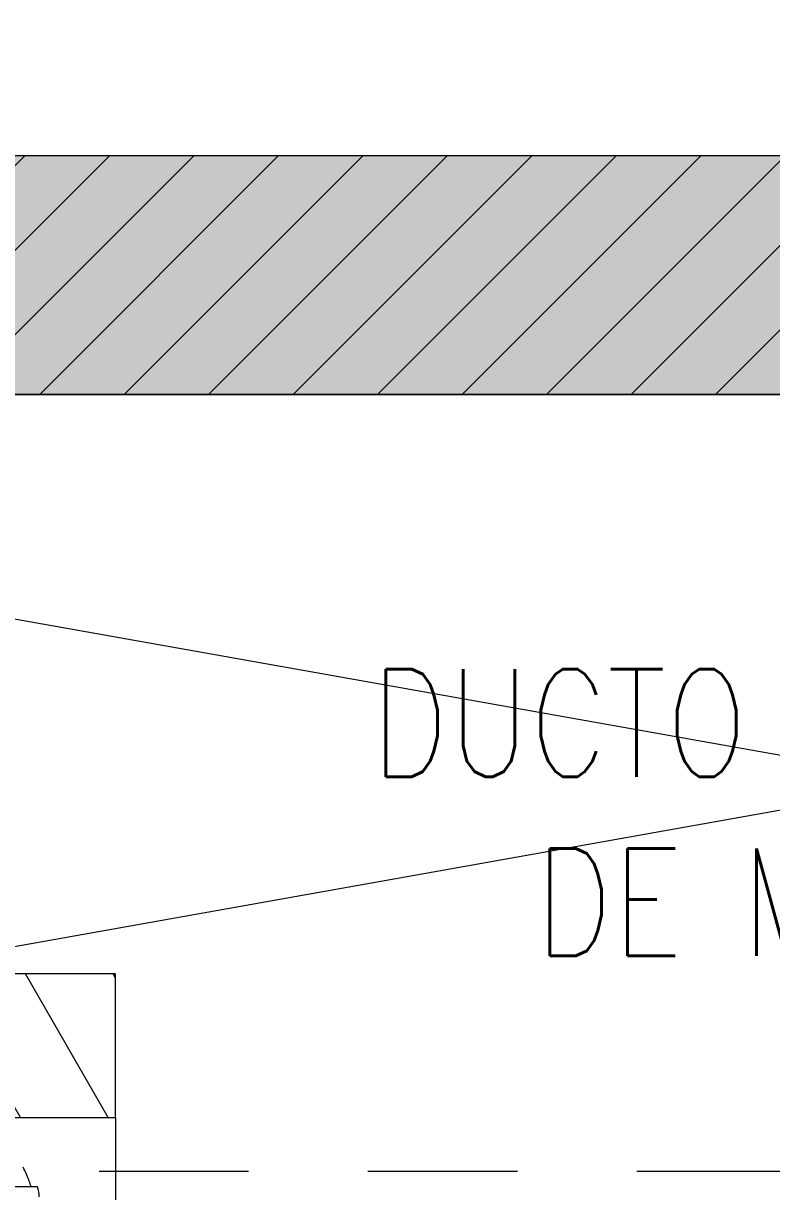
# Model space of a CAD drawing. Header units: millimetres. Extents: x 2085 to 2829, y 1347 to 1643.
# Drawn here: x 2138.228 to 2138.854, y 1459.32 to 1460.298 of the extents above; entities that cross this region are included whole.
import ezdxf

# ---------------------------------------------------------------- set-up
doc = ezdxf.new("R2010")
doc.units = ezdxf.units.MM
doc.linetypes.add('HIDDEN2', pattern=[0.1875, 0.125, -0.0625])
doc.layers.get('0').update_dxf_attribs({"color": 251, "lineweight": 9})
for name, color, linetype, lineweight in [('A-ESTRUCTURA-HATCH', 251, 'Continuous', 13), ('A-ESTRUCTURA-PLACAS', 251, 'Continuous', 13), ('A-ESTRUCTURA-VIGAS', 251, 'HIDDEN2', 13), ('A-MUROS', 251, 'Continuous', 9), ('A-TEXTO-INDICACIONES', 251, 'Continuous', 13), ('A_30_Extractores', 251, 'Continuous', 13), ('L3 Equipos y Ductos', 251, 'Continuous', 13), ('L4 Linea mediana', 251, 'Continuous', 13), ('MURO CF 120', 251, 'Continuous', 13)]:
    doc.layers.add(name, color=color, linetype=linetype, lineweight=lineweight)
doc.styles.add('ROMANS', font='romans.shx', dxfattribs={"width": 0.8})

# ---------------------------------------------------------------- blocks, each defined once
blk = doc.blocks.new('EST P2')
at = {"layer": 'A-ESTRUCTURA-HATCH'}
h = blk.add_hatch(color=256, dxfattribs=at)
h.dxf.hatch_style = 1
h.paths.add_polyline_path([(-19.42454421301954, 5.949952380731702), (-23.37435528813512, 5.950003188103437), (-23.37435531269875, 4.999874646775424), (-25.48999954410829, 4.999861490912735), (-25.48999954963801, 4.849997581914067), (-23.22435531657538, 4.8499975791201), (-23.22435529221548, 5.750001259148121), (-19.57455582960392, 5.749954310245812), (-19.57462552393554, 4.849997573532164), (-18.02999961125897, 4.849997571669519), (-18.03000054348377, 4.9999078810215), (-19.42461444219225, 4.999899208545685)])
h.paths.add_polyline_path([(-25.53999954409664, 4.999861179850996), (-32.39999948799959, 4.999818521551788), (-32.3999994880287, 4.849997592158616), (-25.53999954409664, 4.84999758284539)])
h.paths.add_polyline_path([(-32.44999948248733, 4.999818211421371), (-39.90999878715957, 4.999771821312606), (-39.90999879219453, 4.849997603334486), (-32.44999948801706, 4.849997592158616)])
h.paths.add_polyline_path([(-39.95999878717703, 4.999771510250866), (-44.73500013299054, 4.99974181689322), (-44.73500013299054, 4.849997609853745), (-39.95999878717703, 4.849997603334486)])
h.paths.add_polyline_path([(-44.78500031813746, 5.04999892693013), (-45.03499994921731, 5.049997372552752), (-45.03500012474251, 0.1499976441264153), (-47.2400001185888, 0.1499976376071572), (-47.24000011771568, -0.1500064684078097), (-44.78499937866582, -0.150002358481288)])
h.paths.add_polyline_path([(-46.98999938092311, -0.2000023573637009), (-47.24000011754106, -0.2000023582950234), (-47.24000010010786, -6.10000235773623), (-46.98999976037885, -6.100002356804907)])
h.paths.add_polyline_path([(-46.98999976360938, -6.150002356618643), (-47.24000009993324, -6.150002356618643), (-47.24000008427538, -11.40000240504742), (-46.99000008456642, -11.40000268258154)])
h.paths.add_polyline_path([(-39.95999879218289, -11.15001042559743), (-46.94000008516014, -11.1500026518479), (-46.94000008516014, -11.3000027379021), (-39.95999895894784, -11.3000104976818)])
h.paths.add_polyline_path([(-32.44999948801706, -11.15001878980547), (-39.90999879219453, -11.15001048147678), (-39.90999907013611, -11.30001055356115), (-32.449999654782, -11.30001884698868)])
h.paths.add_polyline_path([(-25.53999940329231, -11.15002648532391), (-32.39999978075502, -11.15001884568483), (-32.39999978075502, -11.30001890286803), (-25.53999940329231, -11.3000265294686)])
h.paths.add_polyline_path([(-18.02999961131718, -11.15003484953195), (-25.48999954963801, -11.15002654120326), (-25.48999969603028, -11.30002658534795), (-18.02999983073096, -11.30003487877548)])
h.paths.add_polyline_path([(-11.11999952653423, -11.15004254505038), (-17.97999961132882, -11.1500349054113), (-17.9799998307426, -11.30003493465483), (-11.11999967833981, -11.3000425612554)])
h.paths.add_polyline_path([(-3.609999100299319, -11.15005090925843), (-11.06999967287993, -11.15004260092974), (-11.06999967835145, -11.30004261620343), (-3.609999100299319, -11.30005090963095)])
h.paths.add_polyline_path([(3.600000203878153, -11.15003591496497), (-3.559999100310961, -11.15003591496497), (-3.559999100310961, -11.30006590392441), (3.600000203878153, -11.30006590392441)])
h.paths.add_polyline_path([(12.20000014224206, -11.15003591496497), (3.650000203866512, -11.15003591496497), (3.650000203866512, -11.30006590392441), (12.20000014224206, -11.30006590392441)])
h.paths.add_polyline_path([(18.02000008063624, -11.15003591496497), (12.25000014223042, -11.15003591496497), (12.25000013565295, -11.30006590392441), (18.02000008063624, -11.30006590392441)])
h.paths.add_polyline_path([(23.0200000719924, -11.15003591496497), (18.0700000806246, -11.15003591496497), (18.0700000806246, -11.30006590392441), (23.0200000719924, -11.30006590392441)])
h.paths.add_polyline_path([(30.23000007195515, -11.15003591496497), (23.07000007198076, -11.15003591496497), (23.07000007198076, -11.30006590392441), (30.23000007195515, -11.30006590392441)])
h.paths.add_polyline_path([(35.53000069750124, -11.15003591496497), (30.2800000719435, -11.15003591496497), (30.2800000719435, -11.30006590392441), (35.53000069750124, -11.30006590392441)])
h.paths.add_polyline_path([(43.04000428621657, -11.15007819328457), (35.5800006974896, -11.1500659417361), (35.5800006974896, -11.30000240541995), (43.04000428621657, -11.30001465696841)])
h.paths.add_polyline_path([(49.95000006299233, -11.15008954145014), (43.09000428620493, -11.15007827524096), (43.09000428620493, -11.3000147389248), (49.95000006299233, -11.30002600513399)])
h.paths.add_polyline_path([(57.46000006297254, -11.150101874955), (50.00000006298069, -11.15008962340653), (50.00000006298069, -11.30002608709037), (57.46000006297254, -11.30003833863884)])
h.paths.add_polyline_path([(64.37000006283051, -11.15011322218925), (57.5100000629609, -11.15010195691139), (57.5100000629609, -11.30003842059523), (64.37000006283051, -11.30004968587309)])
h.paths.add_polyline_path([(71.88000514596933, -11.1501255556941), (64.42000006281887, -11.15011330507696), (64.42000006281887, -11.3000497687608), (71.88000514596933, -11.30006201937795)])
h.paths.add_polyline_path([(59.80066835694015, -0.1500026788562536), (60.00066835692269, -0.1500026788562536, -0.6169162822924574), (65.27212526180665, 2.49638928938657), (65.27216933167074, -0.149981296621263), (65.42216933166492, -0.149981296621263), (65.42211837161449, 2.377740446478128, -0.2216645900701162), (66.60067913253442, -0.1499448418617249), (66.80067913257517, -0.1499448418617249, 0.9999904404379557)], flags=0)
h.paths.add_polyline_path([(72.80066904652631, -0.150002677924931), (73.00066904653795, -0.150002677924931, 1), (53.60066905873828, -0.1500023929402232), (53.80066905874992, -0.1500023929402232, -1)])
h.paths.add_polyline_path([(53.37566821934888, 4.999995731748641), (51.86500603394234, 4.999995731748641), (51.86500550658093, 4.849997512064874), (53.37567124812631, 4.84999814722687)])
h.paths.add_polyline_path([(51.86500180145958, 4.99999943934381), (47.91502163003315, 4.99999943934381), (47.91502161763492, -0.1499986853450537), (50.25000492052641, -0.1499986853450537), (50.25000491813989, 1.266598701477051e-06), (48.0650059216423, 1.311302185058594e-06), (48.06500596355181, 2.050003058277071), (50.01500671176473, 2.049963342025876), (50.01500671176473, 2.199976992793381), (48.06500595621765, 2.199977087788284), (48.06500601166044, 4.85000130161643), (51.7150060031563, 4.850001225247979), (51.71499513977324, 1.899957737885416), (51.8649951351108, 1.899957733228803), (51.86500550658093, 4.849997512064874), (51.86500159354182, 4.849997512064874)])
h.paths.add_polyline_path([(47.86501720309025, 4.99999622721225), (43.09000536089297, 4.999996665865183), (43.09000534727238, 4.849997505545616), (47.86501677153865, 4.849997607059777)])
h.paths.add_polyline_path([(43.04000575788086, 4.999996669590473), (35.5800006974896, 4.999997347593307), (35.5800006974896, 4.849997348152101), (43.04000534734223, 4.849997504614294)])
h.paths.add_polyline_path([(32.72605391667457, 5.949791002087295), (28.77605391669204, 5.949791002087295), (28.77605391669204, 4.999996877275407), (23.07000007582246, 4.999997023493052), (23.07000007198076, 4.849997632205486), (28.92605391668621, 4.849997663870454), (28.92605391668621, 5.749791001901031), (32.57605391668039, 5.749791001901031), (32.57605391668039, 4.849997683428228), (35.52999999574968, 4.849997699260712), (35.52999999574968, 4.999996704980731), (32.72605391667457, 4.999996776692569)])
h.paths.add_polyline_path([(23.02000007691095, 4.999997024424374), (18.07000008557225, 4.999997151084244), (18.0700000806246, 4.849997605197132), (23.0200000719924, 4.849997632205486)])
h.paths.add_polyline_path([(18.02000008558389, 4.999997152015567), (12.25000013713725, 4.999997299164534), (12.25000013713725, 4.849997574463487), (18.02000008063624, 4.849997605197132)])
h.paths.add_polyline_path([(12.20000014360994, 4.999997301027179), (5.875668724213028, 4.999997462145984), (5.875668717751978, 4.849997540004551), (12.20000014360994, 4.849997573532164)])
h.paths.add_polyline_path([(3.774802909989376, 4.999997524544597), (-3.559999100310961, 4.999996072612703), (-3.559999100310961, 4.849997400306165), (-0.1750111099681817, 4.849997605197132), (-0.1750110472203232, -0.1505992198362947), (1.924988952785498, -0.1505992198362947), (1.925019685091684, -0.0003989655524492264), (-0.02486257418058813, -1.862645149230957e-09), (-0.02486252749804407, 2.0499999942258), (3.774804468121147, 2.050086794421077), (3.774804468121147, 2.199980984441936), (-0.02486189515911974, 2.199999641627073), (-0.02486182996653952, 4.849999653175473), (3.624805167521117, 4.849999565631151), (3.624805109779118, 3.199881113134325), (3.774805110704619, 3.199881108477712)])
h.paths.add_polyline_path([(-3.609999800828518, 4.999997551552951), (-11.07000075170072, 4.999951161444187), (-11.06999981921399, 4.849997561424971), (-3.609999800828518, 4.849997551180422)])
h.paths.add_polyline_path([(-11.11999952650513, 4.999950850382447), (-17.98000054349541, 4.99990819208324), (-17.97999963368056, 4.849997571669519), (-11.11999952650513, 4.849997561424971)])
at = {"layer": 'A-ESTRUCTURA-PLACAS'}
blk.add_lwpolyline([(-19.42461444219225, 4.999899208545685), (-18.03000054348377, 4.9999078810215), (-18.02999961125897, 4.849997571669519), (-19.57462552393554, 4.849997573532164), (-19.57455582960392, 5.749954310245812), (-23.22435529221548, 5.750001259148121), (-23.22435531657538, 4.8499975791201), (-25.48999954963801, 4.849997581914067), (-25.48999954410829, 4.999861490912735), (-23.37435531269875, 4.999874646775424), (-23.37435528813512, 5.950003188103437), (-19.42454421301954, 5.949952380731702), (-19.42461444326909, 4.999884471297264)], dxfattribs=at)
at = {"layer": 'A-ESTRUCTURA-VIGAS'}
blk.add_line((-23.22407423827099, 5.0999975791201), (-19.57462552393554, 5.099997573532164), dxfattribs=at)
blk = doc.blocks.new('HXT-500L')
at = {"layer": 'L3 Equipos y Ductos'}
blk.add_line((-171.6040354162304, 625.4285764648398), (-171.6040354162304, 624.9317333652457), dxfattribs=at)
blk.add_arc((-171.5942154531772, 625.3994184797072), 0.030767182753828, 92.56173538239628, 108.6127372409754, dxfattribs=at)
at = {"layer": 'L4 Linea mediana'}
blk.add_open_spline([(-171.6040354162304, 625.4232705785711), (-171.6043989869832, 625.4231751618812), (-171.6062295495831, 625.4226947430828), (-171.6098917019159, 625.4213495787423), (-171.6149830063596, 625.4192628073937), (-171.6186468350439, 625.417474113608), (-171.6204779013841, 625.4165801807127)], degree=3, knots=[0, 0, 0, 0, 0.0762801826984877, 0.3840673334312512, 0.6921762258087472, 1, 1, 1, 1], dxfattribs=at)
blk = doc.blocks.new('EA-XX')
at = {"layer": 'A_30_Extractores', "ltscale": 0.5}
h = blk.add_hatch(dxfattribs=at)
h.set_pattern_fill('ANSI31', color=256, scale=0.02, angle=255)
h.set_pattern_definition([(300.0000000000001, (0.3275964935310185, 0.414828316308558), (0.05499261314031186, 0.03174999999999999), [])])
h.paths.add_polyline_path([(0.627596493519377, 0.414828316308558), (-3.520661266520619e-06, 0.4148250659927726), (-3.520661266520619e-06, 0.2948250658810139), (0.627596493519377, 0.2948283161967993)])
blk.add_lwpolyline([(0.627596493519377, 0.414828316308558), (-3.520661266520619e-06, 0.4148250659927726), (-3.520661266520619e-06, 0.2948250658810139), (0.627596493519377, 0.2948283161967993), (0.627596493519377, 0.414828316308558)], dxfattribs=at)
at = {"layer": 'A_30_Extractores'}
blk.add_lwpolyline([(0.627596493519377, 0.2948283161967993), (0.6276000141806435, 3.08547168970108e-06)], dxfattribs=at)
at = {"layer": 'A_30_Extractores', "rotation": 270}
blk.add_blockref('HXT-500L', (-624.8663584286405, -171.3672434752807), dxfattribs=at)
blk = doc.blocks.new('A$C88182453')
at = {"layer": 'A_30_Extractores', "lineweight": 35}
blk.add_blockref('EA-XX', (-0.7313960031606257, -0.07247382495552301, -2.198198748658607e-07), dxfattribs=at)

msp = doc.modelspace()

# ---------------------------------------------------------------- hatches: boundary and pattern name
at = {"layer": 'MURO CF 120'}
h = msp.add_hatch(dxfattribs=at)
h.set_pattern_fill('_USER', color=256, scale=0.05, angle=45, style=0, pattern_type=0)
h.set_pattern_definition([(45, (2210.248629322501, 1494.235310049628), (-0.03535533905932738, 0.03535533905932738), [])])
h.paths.add_polyline_path([(2140.815820248732, 1460.187410153349), (2137.165805564487, 1460.18755891816), (2137.165823508716, 1459.987504316394), (2140.81583644545, 1459.987504243751)])

# ---------------------------------------------------------------- linework, layer by layer
for p, q in [((2137.165816344342, 1459.987503583443), (2140.815543564436, 1459.337504325335)), ((2140.815836453773, 1459.987503584374), (2137.166094850101, 1459.337504330922))]:
    msp.add_line(p, q)
at = {"layer": 'A-MUROS'}
for p, q in [((2137.015816344348, 1460.187503584561), (2140.965836453739, 1460.187503583629)), ((2137.165816344342, 1459.987503583443), (2140.815836453773, 1459.987503584374))]:
    msp.add_line(p, q, dxfattribs=at)

# ---------------------------------------------------------------- block references
msp.add_blockref('EST P2', (2160.390169088372, 1454.237506751802))
at = {"color": 2}
msp.add_blockref('A$C88182453', (2138.408610797363, 1459.160040133533, 3.785231279606212e-07), dxfattribs=at)

# ---------------------------------------------------------------- texts
at = {"layer": 'A-TEXTO-INDICACIONES', "char_height": 0.09, "width": 1.073848113582185, "attachment_point": 5, "style": 'ROMANS'}
for s, insert in [('DUCTO EXTRACCION DE MONOXIDO{\\Q1; }', (2138.990826399058, 1459.637503584747, -3.055831094869055e-08)), ('DUCTO EXTRACCION DE MONOXIDO{\\Q15; }', (2138.990826883346, 1459.637503583815, -3.055831094869055e-08))]:
    msp.add_mtext(s, dxfattribs=dict(at, insert=insert))

doc.saveas('drawing.dxf')
